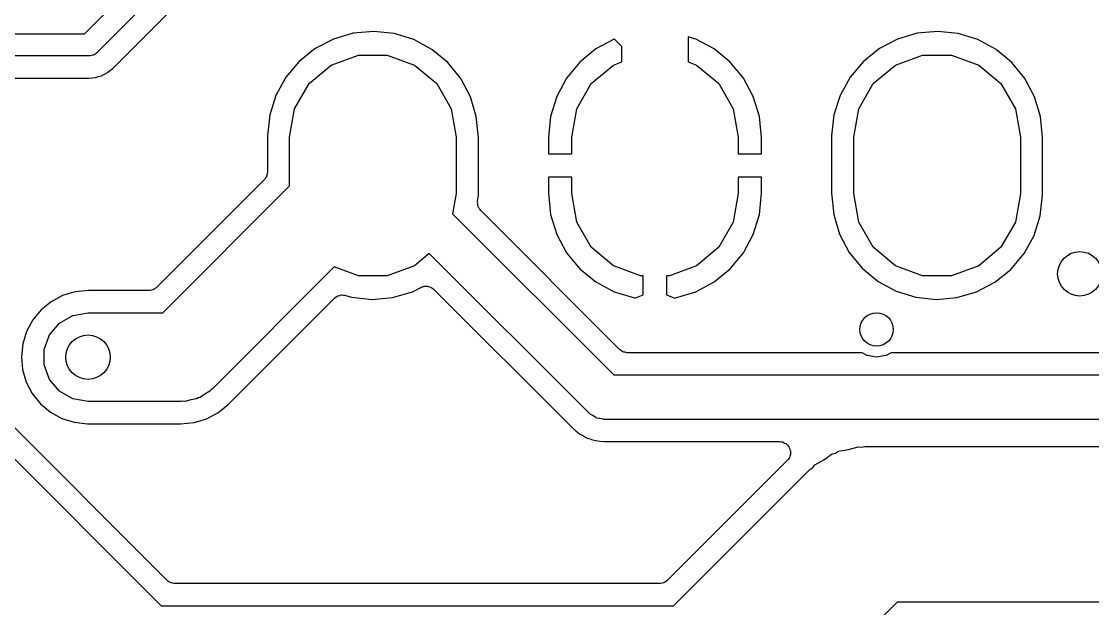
# Model space of a CAD drawing. Extents: x 69.6 to 139.6, y -158 to -61.
# Drawn here: x 97.65 to 107.3, y -118.11 to -112.83 of the extents above; entities that cross this region are included whole.
import ezdxf

# ---------------------------------------------------------------- set-up
doc = ezdxf.new("R2010")
doc.units = 0
doc.header["$MEASUREMENT"] = 0
doc.layers.add('BLACK', color=7, linetype='CONTINUOUS')

msp = doc.modelspace()

# ---------------------------------------------------------------- linework, layer by layer
at = {"layer": 'Black'}
for p, q in [((98.2186, -112.94), (101.35, -109.809)), ((101.491, -109.95), (98.3307, -113.111)), ((98.4724, -113.252), (101.545, -110.179)), ((100.637, -112.936), (100.459, -112.988)), ((100.822, -112.919), (100.637, -112.936)), ((101.006, -112.939), (100.822, -112.919)), ((105.717, -112.936), (105.539, -112.988)), ((105.902, -112.919), (105.717, -112.936)), ((106.086, -112.939), (105.902, -112.919)), ((95.1514, -112.94), (98.2186, -112.94)), ((100.459, -112.988), (100.295, -113.074)), ((101.183, -112.993), (101.006, -112.939)), ((101.346, -113.082), (101.183, -112.993)), ((102.987, -112.989), (102.822, -113.077)), ((102.989, -112.988), (102.987, -112.989)), ((103.055, -113.054), (102.989, -112.988)), ((103.723, -112.989), (103.655, -112.968)), ((103.655, -112.968), (103.655, -113.194)), ((103.888, -113.077), (103.723, -112.989)), ((105.539, -112.988), (105.375, -113.074)), ((106.263, -112.993), (106.086, -112.939)), ((106.426, -113.082), (106.263, -112.993)), ((98.3023, -113.131), (98.298, -113.132)), ((98.313, -113.123), (98.3023, -113.131)), ((98.3243, -113.117), (98.313, -113.123)), ((98.3271, -113.113), (98.3243, -113.117)), ((98.3307, -113.111), (98.3271, -113.113)), ((100.295, -113.074), (100.151, -113.19)), ((101.489, -113.2), (101.346, -113.082)), ((102.822, -113.077), (102.677, -113.196)), ((103.055, -113.194), (103.055, -113.054)), ((104.033, -113.196), (103.888, -113.077)), ((105.375, -113.074), (105.231, -113.19)), ((106.569, -113.2), (106.426, -113.082)), ((98.26, -113.14), (95.11, -113.14)), ((98.2643, -113.139), (98.26, -113.14)), ((98.2687, -113.14), (98.2643, -113.139)), ((98.2813, -113.136), (98.2687, -113.14)), ((98.2942, -113.134), (98.2813, -113.136)), ((98.298, -113.132), (98.2942, -113.134)), ((100.151, -113.19), (100.032, -113.332)), ((100.24, -113.389), (100.44, -113.222)), ((100.44, -113.222), (100.685, -113.133)), ((100.685, -113.133), (100.945, -113.133)), ((100.945, -113.133), (101.19, -113.222)), ((101.19, -113.222), (101.39, -113.389)), ((101.606, -113.343), (101.489, -113.2)), ((102.677, -113.196), (102.558, -113.34)), ((102.78, -113.389), (102.98, -113.222)), ((102.98, -113.222), (103.055, -113.194)), ((103.655, -113.194), (103.73, -113.222)), ((103.73, -113.222), (103.93, -113.389)), ((104.152, -113.34), (104.033, -113.196)), ((105.231, -113.19), (105.112, -113.332)), ((105.32, -113.389), (105.52, -113.222)), ((105.52, -113.222), (105.765, -113.133)), ((105.765, -113.133), (106.025, -113.133)), ((106.025, -113.133), (106.27, -113.222)), ((106.27, -113.222), (106.47, -113.389)), ((106.686, -113.343), (106.569, -113.2)), ((98.3452, -113.326), (98.3727, -113.318)), ((98.3727, -113.318), (98.3981, -113.304)), ((98.3981, -113.304), (98.3986, -113.304)), ((98.3986, -113.304), (98.399, -113.304)), ((98.399, -113.304), (98.4245, -113.29)), ((98.4245, -113.29), (98.4468, -113.272)), ((98.4468, -113.272), (98.4473, -113.272)), ((98.4473, -113.272), (98.4476, -113.272)), ((98.4476, -113.272), (98.4724, -113.252)), ((98.4724, -113.252), (98.4724, -113.252)), ((95.1103, -113.34), (98.2551, -113.34)), ((98.2551, -113.34), (98.287, -113.337)), ((98.287, -113.337), (98.2876, -113.337)), ((98.2876, -113.337), (98.2881, -113.337)), ((98.2881, -113.337), (98.3167, -113.334)), ((98.3167, -113.334), (98.3442, -113.326)), ((98.3442, -113.326), (98.3447, -113.326)), ((98.3447, -113.326), (98.3452, -113.326)), ((100.032, -113.332), (99.9423, -113.495)), ((100.11, -113.615), (100.24, -113.389)), ((101.39, -113.389), (101.52, -113.615)), ((101.693, -113.507), (101.606, -113.343)), ((102.558, -113.34), (102.47, -113.505)), ((102.65, -113.615), (102.78, -113.389)), ((103.93, -113.389), (104.06, -113.615)), ((104.24, -113.505), (104.152, -113.34)), ((105.112, -113.332), (105.022, -113.495)), ((105.19, -113.615), (105.32, -113.389)), ((106.47, -113.389), (106.6, -113.615)), ((106.773, -113.507), (106.686, -113.343)), ((99.9423, -113.495), (99.8862, -113.671)), ((101.746, -113.684), (101.693, -113.507)), ((102.47, -113.505), (102.415, -113.684)), ((104.295, -113.684), (104.24, -113.505)), ((105.022, -113.495), (104.966, -113.671)), ((106.826, -113.684), (106.773, -113.507)), ((99.8862, -113.671), (99.8651, -113.86)), ((100.065, -113.871), (100.11, -113.615)), ((101.52, -113.615), (101.565, -113.871)), ((101.765, -113.874), (101.746, -113.684)), ((102.415, -113.684), (102.395, -113.875)), ((102.605, -113.871), (102.65, -113.615)), ((104.06, -113.615), (104.105, -113.871)), ((104.315, -113.875), (104.295, -113.684)), ((104.966, -113.671), (104.945, -113.86)), ((105.145, -113.871), (105.19, -113.615)), ((106.6, -113.615), (106.645, -113.871)), ((106.845, -113.874), (106.826, -113.684)), ((99.8651, -113.86), (99.865, -113.869)), ((99.865, -113.869), (99.865, -114.185)), ((100.065, -114.309), (100.065, -113.871)), ((101.565, -113.871), (101.565, -114.379)), ((101.765, -114.381), (101.765, -113.874)), ((102.395, -113.875), (102.395, -114.02)), ((102.605, -114.02), (102.605, -113.871)), ((104.105, -113.871), (104.105, -114.02)), ((104.315, -114.02), (104.315, -113.875)), ((104.945, -113.86), (104.945, -113.869)), ((104.945, -113.869), (104.945, -114.376)), ((105.145, -114.379), (105.145, -113.871)), ((106.645, -113.871), (106.645, -114.379)), ((106.845, -114.381), (106.845, -113.874)), ((102.395, -114.02), (102.605, -114.02)), ((104.105, -114.02), (104.315, -114.02)), ((99.865, -114.185), (99.8642, -114.189)), ((99.8642, -114.189), (99.8646, -114.194)), ((99.8357, -114.256), (98.8708, -115.221)), ((99.8382, -114.252), (99.8357, -114.256)), ((99.8416, -114.249), (99.8382, -114.252)), ((99.8481, -114.238), (99.8416, -114.249)), ((99.8556, -114.227), (99.8481, -114.238)), ((99.8568, -114.223), (99.8556, -114.227)), ((99.859, -114.219), (99.8568, -114.223)), ((99.8612, -114.206), (99.859, -114.219)), ((99.8646, -114.194), (99.8612, -114.206)), ((102.605, -114.23), (102.395, -114.23)), ((102.395, -114.23), (102.395, -114.375)), ((102.605, -114.379), (102.605, -114.23)), ((104.105, -114.23), (104.105, -114.379)), ((104.315, -114.23), (104.105, -114.23)), ((104.315, -114.375), (104.315, -114.23)), ((98.9243, -115.45), (100.065, -114.309)), ((101.565, -114.379), (101.533, -114.56)), ((101.765, -114.39), (101.765, -114.381)), ((102.395, -114.375), (102.415, -114.566)), ((102.65, -114.635), (102.605, -114.379)), ((104.105, -114.379), (104.06, -114.635)), ((104.295, -114.566), (104.315, -114.375)), ((104.945, -114.376), (104.964, -114.566)), ((105.19, -114.635), (105.145, -114.379)), ((106.645, -114.379), (106.6, -114.635)), ((106.845, -114.39), (106.845, -114.381)), ((101.758, -114.449), (101.765, -114.39)), ((101.759, -114.459), (101.758, -114.449)), ((101.758, -114.469), (101.759, -114.459)), ((101.76, -114.477), (101.758, -114.469)), ((101.76, -114.484), (101.76, -114.477)), ((106.824, -114.579), (106.845, -114.39)), ((101.533, -114.56), (102.983, -116.01)), ((101.764, -114.493), (101.76, -114.484)), ((101.767, -114.503), (101.764, -114.493)), ((101.771, -114.509), (101.767, -114.503)), ((101.774, -114.516), (101.771, -114.509)), ((101.781, -114.523), (101.774, -114.516)), ((101.787, -114.531), (101.781, -114.523)), ((103.036, -115.781), (101.787, -114.531)), ((102.415, -114.566), (102.47, -114.745)), ((104.24, -114.745), (104.295, -114.566)), ((104.964, -114.566), (105.017, -114.743)), ((102.78, -114.861), (102.65, -114.635)), ((104.06, -114.635), (103.93, -114.861)), ((105.32, -114.861), (105.19, -114.635)), ((106.6, -114.635), (106.47, -114.861)), ((106.768, -114.755), (106.824, -114.579)), ((102.47, -114.745), (102.558, -114.91)), ((104.152, -114.91), (104.24, -114.745)), ((105.017, -114.743), (105.104, -114.907)), ((106.678, -114.918), (106.768, -114.755)), ((102.98, -115.028), (102.78, -114.861)), ((103.93, -114.861), (103.73, -115.028)), ((105.52, -115.028), (105.32, -114.861)), ((106.47, -114.861), (106.27, -115.028)), ((101.323, -114.916), (101.19, -115.028)), ((102.759, -116.351), (101.323, -114.916)), ((102.558, -114.91), (102.677, -115.054)), ((104.033, -115.054), (104.152, -114.91)), ((105.104, -114.907), (105.221, -115.05)), ((106.559, -115.06), (106.678, -114.918)), ((100.467, -115.038), (99.3728, -116.133)), ((100.685, -115.117), (100.467, -115.038)), ((101.19, -115.028), (100.945, -115.117)), ((102.677, -115.054), (102.822, -115.173)), ((103.055, -115.056), (102.98, -115.028)), ((103.225, -115.117), (103.055, -115.056)), ((103.73, -115.028), (103.485, -115.117)), ((103.888, -115.173), (104.033, -115.054)), ((105.221, -115.05), (105.364, -115.168)), ((105.765, -115.117), (105.52, -115.028)), ((106.27, -115.028), (106.025, -115.117)), ((106.415, -115.176), (106.559, -115.06)), ((100.945, -115.117), (100.685, -115.117)), ((103.25, -115.117), (103.225, -115.117)), ((103.25, -115.289), (103.25, -115.117)), ((103.485, -115.117), (103.46, -115.117)), ((103.46, -115.117), (103.46, -115.289)), ((106.025, -115.117), (105.765, -115.117)), ((98.2549, -115.25), (98.1336, -115.262)), ((98.8, -115.25), (98.2549, -115.25)), ((98.8044, -115.249), (98.8, -115.25)), ((98.8088, -115.25), (98.8044, -115.249)), ((98.8214, -115.246), (98.8088, -115.25)), ((98.8343, -115.244), (98.8214, -115.246)), ((98.8381, -115.242), (98.8343, -115.244)), ((98.8423, -115.241), (98.8381, -115.242)), ((98.853, -115.233), (98.8423, -115.241)), ((98.8643, -115.227), (98.853, -115.233)), ((98.8672, -115.223), (98.8643, -115.227)), ((98.8708, -115.221), (98.8672, -115.223)), ((101.171, -115.262), (101.247, -115.222)), ((101.247, -115.222), (101.257, -115.218)), ((101.257, -115.218), (101.267, -115.214)), ((101.267, -115.214), (101.274, -115.213)), ((101.274, -115.213), (101.28, -115.211)), ((101.28, -115.211), (101.291, -115.212)), ((101.291, -115.212), (101.302, -115.211)), ((101.302, -115.211), (101.308, -115.212)), ((101.308, -115.212), (101.315, -115.213)), ((101.315, -115.213), (101.325, -115.217)), ((101.325, -115.217), (101.336, -115.22)), ((101.336, -115.22), (101.341, -115.224)), ((101.341, -115.224), (101.347, -115.226)), ((101.347, -115.226), (101.355, -115.233)), ((101.355, -115.233), (101.364, -115.24)), ((101.364, -115.24), (102.614, -116.489)), ((102.822, -115.173), (102.987, -115.261)), ((103.723, -115.261), (103.888, -115.173)), ((105.364, -115.168), (105.527, -115.257)), ((106.251, -115.262), (106.415, -115.176)), ((98.0215, -115.296), (97.9182, -115.351)), ((98.1336, -115.262), (98.0215, -115.296)), ((99.5145, -116.274), (100.469, -115.319)), ((100.469, -115.319), (100.471, -115.318)), ((100.471, -115.318), (100.472, -115.317)), ((100.472, -115.317), (100.485, -115.308)), ((100.485, -115.308), (100.498, -115.299)), ((100.498, -115.299), (100.5, -115.299)), ((100.5, -115.299), (100.501, -115.298)), ((100.501, -115.298), (100.516, -115.294)), ((100.516, -115.294), (100.531, -115.29)), ((100.531, -115.29), (100.533, -115.291)), ((100.533, -115.291), (100.535, -115.29)), ((100.535, -115.29), (100.55, -115.292)), ((100.55, -115.292), (100.566, -115.293)), ((100.566, -115.293), (100.568, -115.294)), ((100.568, -115.294), (100.569, -115.295)), ((100.569, -115.295), (100.624, -115.311)), ((100.624, -115.311), (100.808, -115.331)), ((100.808, -115.331), (100.993, -115.314)), ((100.993, -115.314), (101.171, -115.262)), ((102.987, -115.261), (103.17, -115.317)), ((103.17, -115.317), (103.175, -115.318)), ((103.175, -115.318), (103.25, -115.289)), ((103.46, -115.289), (103.535, -115.318)), ((103.535, -115.318), (103.54, -115.317)), ((103.54, -115.317), (103.723, -115.261)), ((105.527, -115.257), (105.704, -115.311)), ((105.704, -115.311), (105.888, -115.331)), ((105.888, -115.331), (106.073, -115.314)), ((106.073, -115.314), (106.251, -115.262)), ((97.8276, -115.425), (97.753, -115.515)), ((97.9182, -115.351), (97.8276, -115.425)), ((97.753, -115.515), (97.6973, -115.618)), ((97.9929, -115.544), (98.1132, -115.474)), ((98.1132, -115.474), (98.25, -115.45)), ((98.25, -115.45), (98.9243, -115.45)), ((97.6973, -115.618), (97.6627, -115.729)), ((97.9036, -115.65), (97.9929, -115.544)), ((97.6627, -115.729), (97.6505, -115.846)), ((97.8561, -115.781), (97.9036, -115.65)), ((97.8561, -115.919), (97.8561, -115.781)), ((103.04, -115.783), (103.036, -115.781)), ((103.043, -115.787), (103.04, -115.783)), ((103.054, -115.793), (103.043, -115.787)), ((103.065, -115.801), (103.054, -115.793)), ((103.069, -115.802), (103.065, -115.801)), ((103.073, -115.804), (103.069, -115.802)), ((103.086, -115.806), (103.073, -115.804)), ((103.098, -115.81), (103.086, -115.806)), ((103.103, -115.809), (103.098, -115.81)), ((103.107, -115.81), (103.103, -115.809)), ((105.219, -115.81), (103.107, -115.81)), ((105.264, -115.836), (105.219, -115.81)), ((105.481, -115.81), (105.436, -115.836)), ((108.378, -115.81), (105.481, -115.81)), ((98.961, -117.858), (96.9948, -115.892)), ((97.6505, -115.846), (97.6611, -115.962)), ((97.9036, -116.05), (97.8561, -115.919)), ((105.35, -115.851), (105.264, -115.836)), ((105.436, -115.836), (105.35, -115.851)), ((97.6611, -115.962), (97.6941, -116.075)), ((102.983, -116.01), (108.502, -116.01)), ((96.85, -116.03), (98.9074, -118.087)), ((97.6941, -116.075), (97.7483, -116.178)), ((97.9929, -116.156), (97.9036, -116.05)), ((97.7483, -116.178), (97.8217, -116.269)), ((98.1132, -116.226), (97.9929, -116.156)), ((99.242, -116.217), (99.2268, -116.226)), ((99.259, -116.213), (99.242, -116.217)), ((99.3019, -116.183), (99.259, -116.213)), ((99.3471, -116.156), (99.3019, -116.183)), ((99.3584, -116.143), (99.3471, -116.156)), ((99.3728, -116.133), (99.3584, -116.143)), ((97.8217, -116.269), (97.9113, -116.345)), ((98.25, -116.25), (98.1132, -116.226)), ((99.09, -116.25), (98.25, -116.25)), ((99.1073, -116.247), (99.09, -116.25)), ((99.1249, -116.248), (99.1073, -116.247)), ((99.1753, -116.235), (99.1249, -116.248)), ((99.2268, -116.226), (99.1753, -116.235)), ((99.4651, -116.314), (99.5115, -116.277)), ((99.5115, -116.277), (99.5129, -116.276)), ((99.5129, -116.276), (99.513, -116.276)), ((99.513, -116.276), (99.5131, -116.275)), ((99.5131, -116.275), (99.5145, -116.274)), ((97.9113, -116.345), (98.0138, -116.401)), ((98.0138, -116.401), (98.1254, -116.436)), ((99.26, -116.422), (99.3157, -116.406)), ((99.3157, -116.406), (99.3669, -116.379)), ((99.3669, -116.379), (99.3674, -116.378)), ((99.3674, -116.378), (99.3678, -116.378)), ((99.3678, -116.378), (99.4193, -116.351)), ((99.4193, -116.351), (99.4643, -116.315)), ((99.4643, -116.315), (99.4648, -116.314)), ((99.4648, -116.314), (99.4651, -116.314)), ((102.766, -116.356), (102.759, -116.351)), ((102.771, -116.363), (102.766, -116.356)), ((102.794, -116.376), (102.771, -116.363)), ((102.815, -116.391), (102.794, -116.376)), ((102.824, -116.394), (102.815, -116.391)), ((102.832, -116.398), (102.824, -116.394)), ((102.857, -116.402), (102.832, -116.398)), ((102.883, -116.409), (102.857, -116.402)), ((102.891, -116.408), (102.883, -116.409)), ((102.9, -116.41), (102.891, -116.408)), ((108.585, -116.41), (102.9, -116.41)), ((98.1254, -116.436), (98.2462, -116.45)), ((98.2462, -116.45), (98.2504, -116.45)), ((98.2504, -116.45), (99.0851, -116.45)), ((99.0851, -116.45), (99.1447, -116.444)), ((99.1447, -116.444), (99.1452, -116.444)), ((99.1452, -116.444), (99.1457, -116.444)), ((99.1457, -116.444), (99.2034, -116.439)), ((99.2034, -116.439), (99.259, -116.422)), ((99.259, -116.422), (99.2595, -116.422)), ((99.2595, -116.422), (99.26, -116.422)), ((102.614, -116.489), (102.646, -116.516)), ((102.646, -116.516), (102.646, -116.516)), ((102.646, -116.516), (102.646, -116.516)), ((102.646, -116.516), (102.676, -116.541)), ((102.676, -116.541), (102.71, -116.559)), ((102.71, -116.559), (102.71, -116.559)), ((102.71, -116.559), (102.711, -116.56)), ((102.711, -116.56), (102.744, -116.578)), ((102.744, -116.578), (102.781, -116.589)), ((102.781, -116.589), (102.782, -116.59)), ((102.782, -116.59), (102.782, -116.59)), ((102.782, -116.59), (102.819, -116.601)), ((102.819, -116.601), (102.857, -116.605)), ((102.857, -116.605), (102.858, -116.605)), ((102.858, -116.605), (102.858, -116.605)), ((102.858, -116.605), (102.899, -116.61)), ((102.899, -116.61), (102.899, -116.61)), ((102.899, -116.61), (102.9, -116.61)), ((102.9, -116.61), (104.476, -116.61)), ((104.476, -116.61), (104.489, -116.612)), ((104.489, -116.612), (104.502, -116.613)), ((104.502, -116.613), (104.506, -116.615)), ((104.506, -116.615), (104.51, -116.616)), ((104.51, -116.616), (104.521, -116.623)), ((104.521, -116.623), (104.533, -116.628)), ((104.533, -116.628), (104.536, -116.631)), ((104.536, -116.631), (104.54, -116.633)), ((104.54, -116.633), (104.548, -116.643)), ((104.548, -116.643), (104.558, -116.653)), ((104.558, -116.653), (104.56, -116.657)), ((104.56, -116.657), (104.562, -116.66)), ((104.562, -116.66), (104.567, -116.672)), ((104.567, -116.672), (104.572, -116.684)), ((104.572, -116.684), (104.573, -116.688)), ((104.573, -116.688), (104.574, -116.693)), ((104.574, -116.693), (104.574, -116.706)), ((104.979, -116.713), (105.006, -116.697)), ((105.006, -116.697), (105.096, -116.681)), ((105.096, -116.681), (105.184, -116.658)), ((105.184, -116.658), (105.215, -116.66)), ((105.215, -116.66), (105.245, -116.655)), ((105.245, -116.655), (118.755, -116.655)), ((104.546, -116.781), (103.469, -117.858)), ((104.554, -116.77), (104.546, -116.781)), ((104.562, -116.76), (104.554, -116.77)), ((104.564, -116.756), (104.562, -116.76)), ((104.566, -116.752), (104.564, -116.756)), ((104.57, -116.74), (104.566, -116.752)), ((104.574, -116.727), (104.57, -116.74)), ((104.574, -116.706), (104.575, -116.719)), ((104.575, -116.719), (104.574, -116.723)), ((104.574, -116.723), (104.574, -116.727)), ((104.795, -116.819), (104.874, -116.773)), ((104.874, -116.773), (104.949, -116.721)), ((104.949, -116.721), (104.979, -116.713)), ((103.523, -118.087), (104.75, -116.86)), ((104.75, -116.86), (104.775, -116.842)), ((104.775, -116.842), (104.795, -116.819)), ((98.9646, -117.861), (98.961, -117.858)), ((98.9674, -117.864), (98.9646, -117.861)), ((98.9787, -117.871), (98.9674, -117.864)), ((98.9895, -117.878), (98.9787, -117.871)), ((98.9937, -117.879), (98.9895, -117.878)), ((98.9975, -117.881), (98.9937, -117.879)), ((99.0104, -117.884), (98.9975, -117.881)), ((99.023, -117.887), (99.0104, -117.884)), ((99.0274, -117.887), (99.023, -117.887)), ((99.0317, -117.887), (99.0274, -117.887)), ((103.398, -117.887), (99.0317, -117.887)), ((103.403, -117.887), (103.398, -117.887)), ((103.407, -117.887), (103.403, -117.887)), ((103.42, -117.884), (103.407, -117.887)), ((103.432, -117.881), (103.42, -117.884)), ((103.436, -117.879), (103.432, -117.881)), ((103.441, -117.878), (103.436, -117.879)), ((103.451, -117.871), (103.441, -117.878)), ((103.463, -117.864), (103.451, -117.871)), ((103.465, -117.861), (103.463, -117.864)), ((103.469, -117.858), (103.465, -117.861)), ((98.9074, -118.087), (103.523, -118.087)), ((105.535, -118.055), (104.512, -119.077)), ((119.045, -118.055), (105.535, -118.055))]:
    msp.add_line(p, q, dxfattribs=at)
for centre, radius in [((107.18, -115.1), 0.2), ((105.35, -115.6), 0.15), ((98.25, -115.85), 0.2)]:
    msp.add_circle(centre, radius, dxfattribs=at)

doc.saveas('drawing.dxf')
